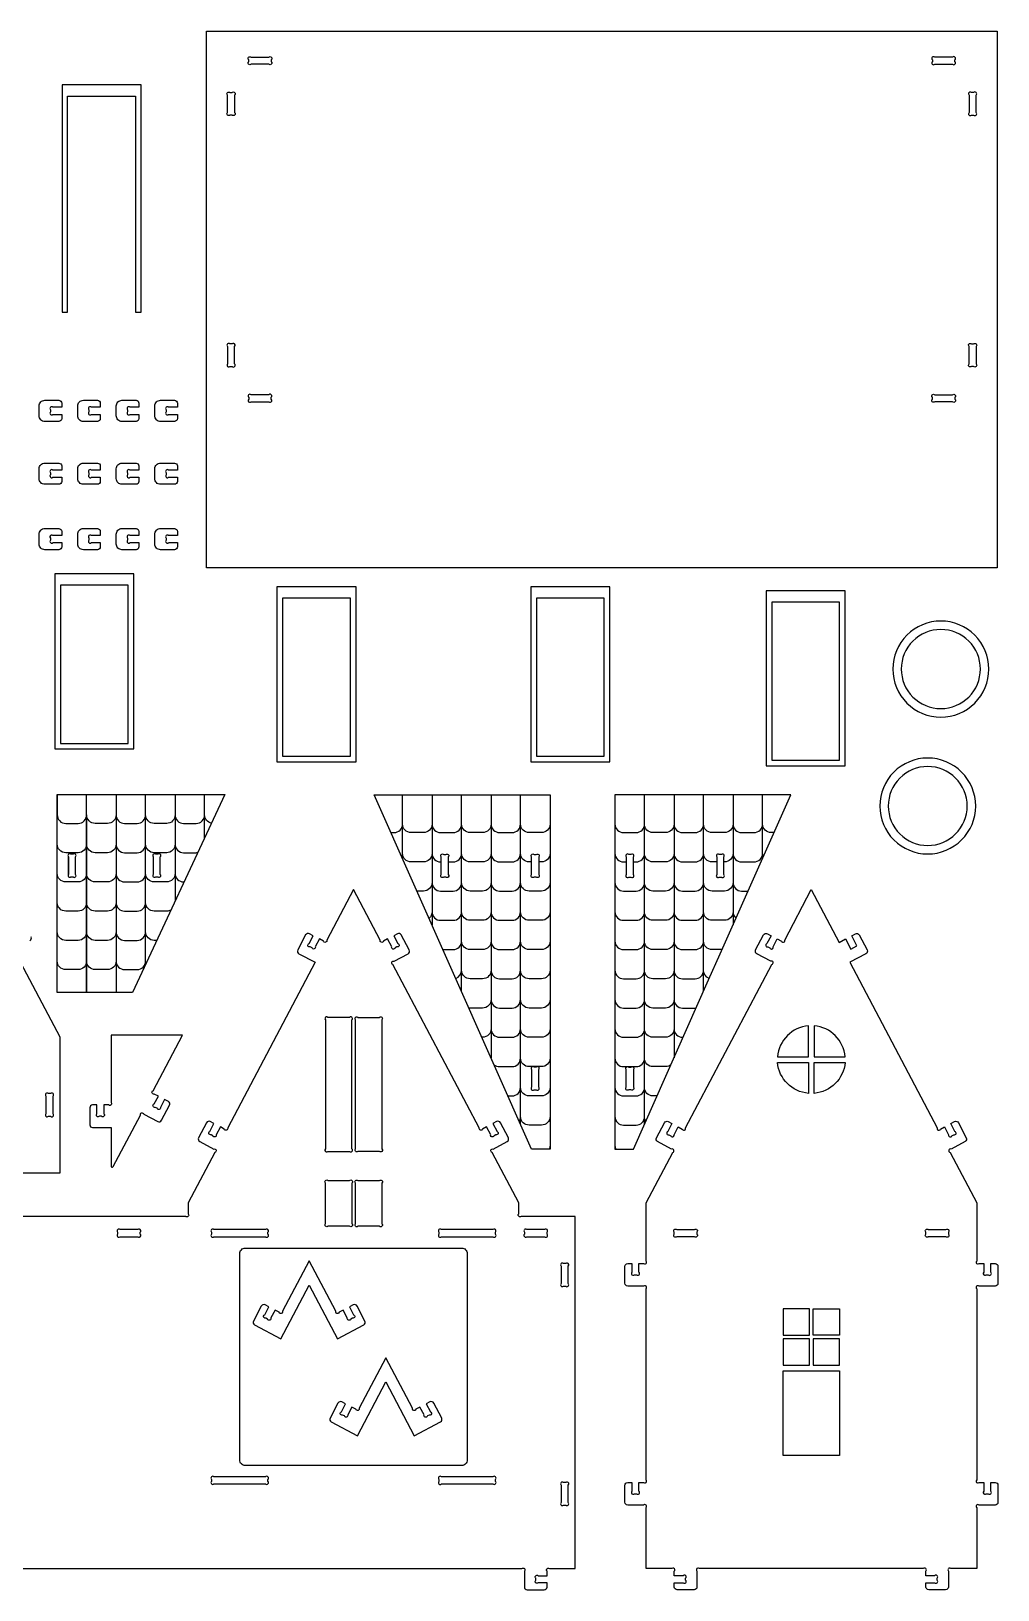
# Model space of a CAD drawing. Extents: x -74 to 95, y -57 to 54.
# Drawn here: x 27 to 95.5, y -57 to 53.4 of the extents above; entities that cross this region are included whole.
import ezdxf

# ---------------------------------------------------------------- set-up
doc = ezdxf.new("R2010")
doc.units = 0
doc.header["$MEASUREMENT"] = 0
doc.layers.add('LAYER1', color=18, linetype='CONTINUOUS')

msp = doc.modelspace()

# ---------------------------------------------------------------- linework, layer by layer
at = {"layer": 'LAYER1'}
for points in [[(95.44, 53.38), (95.44, 15.38), (39.44, 15.38), (39.44, 53.38)], [(29.62, 33.49), (29.62, 48.79), (34.42, 48.79), (34.42, 33.49), (34.82, 33.49), (34.82, 49.59), (29.22, 49.59), (29.22, 33.49)], [(34.31, 14.96), (28.71, 14.96), (28.71, 2.56), (34.31, 2.56)], [(33.91, 14.16), (29.11, 14.16), (29.11, 2.96), (33.91, 2.96)], [(50.04, 14.05), (44.44, 14.05), (44.44, 1.65), (50.04, 1.65)], [(49.64, 13.25), (44.84, 13.25), (44.84, 2.05), (49.64, 2.05)], [(68.01, 14.05), (62.41, 14.05), (62.41, 1.65), (68.01, 1.65)], [(67.61, 13.25), (62.81, 13.25), (62.81, 2.05), (67.61, 2.05)], [(84.67, 13.76), (79.07, 13.76), (79.07, 1.36), (84.67, 1.36)], [(84.27, 12.96), (79.47, 12.96), (79.47, 1.76), (84.27, 1.76)], [(40.74, -0.67), (34.21, -14.68), (29.68, -14.68), (28.88, -14.68), (28.88, -0.67)], [(62.47, -25.78), (51.33, -0.68), (63.77, -0.68), (63.77, -25.78)], [(75.81, -11.95), (80.82, -0.68), (68.37, -0.68), (68.37, -25.78), (69.67, -25.78), (75, -13.78)], [(82.15, -38.95), (82.15, -37.07), (80.27, -37.07), (80.27, -38.95)], [(82.4, -37.07), (84.27, -37.07), (84.27, -38.95), (82.4, -38.95)], [(80.27, -41.07), (82.15, -41.07), (82.15, -39.2), (80.27, -39.2)], [(84.27, -41.07), (84.27, -39.2), (82.4, -39.2), (82.4, -41.07)], [(84.27, -47.47), (80.27, -47.47), (80.27, -41.47), (84.27, -41.47)]]:
    msp.add_lwpolyline(points, close=True, dxfattribs=at)
for points in [[(42.61, 51.54), (43.86, 51.54, -1), (44.04, 51.36), (44.04, 51.22, -1), (43.86, 51.04), (42.61, 51.04, -1), (42.44, 51.22), (42.44, 51.36, -1)], [(91.01, 51.04), (92.26, 51.04, 1), (92.44, 51.22), (92.44, 51.36, 1), (92.26, 51.54), (91.01, 51.54, 1), (90.84, 51.36), (90.84, 51.22, 1)], [(41.44, 48.86), (41.44, 47.62, -1), (41.26, 47.44), (41.11, 47.44, -1), (40.94, 47.62), (40.94, 48.86, -1), (41.11, 49.04), (41.26, 49.04, -1)], [(93.44, 48.86), (93.44, 47.62, 1), (93.61, 47.44), (93.76, 47.44, 1), (93.94, 47.62), (93.94, 48.86, 1), (93.76, 49.04), (93.61, 49.04, 1)], [(40.94, 31.06), (40.94, 29.82, 1), (41.11, 29.64), (41.26, 29.64, 1), (41.44, 29.82), (41.44, 31.06, 1), (41.26, 31.24), (41.11, 31.24, 1)], [(93.94, 31.06), (93.94, 29.82, -1), (93.76, 29.64), (93.61, 29.64, -1), (93.44, 29.82), (93.44, 31.06, -1), (93.61, 31.24), (93.76, 31.24, -1)], [(42.61, 27.14), (43.86, 27.14, 1), (44.04, 27.32), (44.04, 27.46, 1), (43.86, 27.64), (42.61, 27.64, 1), (42.44, 27.46), (42.44, 27.32, 1)], [(92.26, 27.14), (91.01, 27.14, -1), (90.84, 27.32), (90.84, 27.46, -1), (91.01, 27.64), (92.26, 27.64, -1), (92.44, 27.46), (92.44, 27.32, -1)], [(29, 25.75), (28, 25.75, -0.414214), (27.6, 26.15), (27.6, 26.85, -0.414214), (28, 27.25), (29, 27.25, -0.414214), (29.2, 27.05), (29.2, 26.75), (28.58, 26.75, 1), (28.4, 26.57), (28.4, 26.43, 1), (28.58, 26.25), (29.2, 26.25), (29.2, 25.95, -0.414214)], [(31.73, 25.75), (30.73, 25.75, -0.414214), (30.33, 26.15), (30.33, 26.85, -0.414214), (30.73, 27.25), (31.73, 27.25, -0.414214), (31.93, 27.05), (31.93, 26.75), (31.31, 26.75, 1), (31.13, 26.57), (31.13, 26.43, 1), (31.31, 26.25), (31.93, 26.25), (31.93, 25.95, -0.414214)], [(34.46, 25.75), (33.46, 25.75, -0.414214), (33.06, 26.15), (33.06, 26.85, -0.414214), (33.46, 27.25), (34.46, 27.25, -0.414214), (34.66, 27.05), (34.66, 26.75), (34.04, 26.75, 1), (33.86, 26.57), (33.86, 26.43, 1), (34.04, 26.25), (34.66, 26.25), (34.66, 25.95, -0.414214)], [(37.19, 25.75), (36.19, 25.75, -0.414214), (35.79, 26.15), (35.79, 26.85, -0.414214), (36.19, 27.25), (37.19, 27.25, -0.414214), (37.39, 27.05), (37.39, 26.75), (36.77, 26.75, 1), (36.59, 26.57), (36.59, 26.43, 1), (36.77, 26.25), (37.39, 26.25), (37.39, 25.95, -0.414214)], [(29, 21.3), (28, 21.3, -0.414214), (27.6, 21.7), (27.6, 22.4, -0.414214), (28, 22.8), (29, 22.8, -0.414214), (29.2, 22.6), (29.2, 22.3), (28.58, 22.3, 1), (28.4, 22.12), (28.4, 21.97, 1), (28.58, 21.8), (29.2, 21.8), (29.2, 21.5, -0.414214)], [(31.73, 21.3), (30.73, 21.3, -0.414214), (30.33, 21.7), (30.33, 22.4, -0.414214), (30.73, 22.8), (31.73, 22.8, -0.414214), (31.93, 22.6), (31.93, 22.3), (31.31, 22.3, 1), (31.13, 22.12), (31.13, 21.97, 1), (31.31, 21.8), (31.93, 21.8), (31.93, 21.5, -0.414214)], [(34.46, 21.3), (33.46, 21.3, -0.414214), (33.06, 21.7), (33.06, 22.4, -0.414214), (33.46, 22.8), (34.46, 22.8, -0.414214), (34.66, 22.6), (34.66, 22.3), (34.04, 22.3, 1), (33.86, 22.12), (33.86, 21.97, 1), (34.04, 21.8), (34.66, 21.8), (34.66, 21.5, -0.414214)], [(37.19, 21.3), (36.19, 21.3, -0.414214), (35.79, 21.7), (35.79, 22.4, -0.414214), (36.19, 22.8), (37.19, 22.8, -0.414214), (37.39, 22.6), (37.39, 22.3), (36.77, 22.3, 1), (36.59, 22.12), (36.59, 21.97, 1), (36.77, 21.8), (37.39, 21.8), (37.39, 21.5, -0.414214)], [(29, 16.67), (28, 16.67, -0.414214), (27.6, 17.07), (27.6, 17.77, -0.414214), (28, 18.17), (29, 18.17, -0.414214), (29.2, 17.97), (29.2, 17.67), (28.58, 17.67, 1), (28.4, 17.49), (28.4, 17.35, 1), (28.58, 17.17), (29.2, 17.17), (29.2, 16.87, -0.414214)], [(31.73, 16.67), (30.73, 16.67, -0.414214), (30.33, 17.07), (30.33, 17.77, -0.414214), (30.73, 18.17), (31.73, 18.17, -0.414214), (31.93, 17.97), (31.93, 17.67), (31.31, 17.67, 1), (31.13, 17.49), (31.13, 17.35, 1), (31.31, 17.17), (31.93, 17.17), (31.93, 16.87, -0.414214)], [(34.46, 16.67), (33.46, 16.67, -0.414214), (33.06, 17.07), (33.06, 17.77, -0.414214), (33.46, 18.17), (34.46, 18.17, -0.414214), (34.66, 17.97), (34.66, 17.67), (34.04, 17.67, 1), (33.86, 17.49), (33.86, 17.35, 1), (34.04, 17.17), (34.66, 17.17), (34.66, 16.87, -0.414214)], [(37.19, 16.67), (36.19, 16.67, -0.414214), (35.79, 17.07), (35.79, 17.77, -0.414214), (36.19, 18.17), (37.19, 18.17, -0.414214), (37.39, 17.97), (37.39, 17.67), (36.77, 17.67, 1), (36.59, 17.49), (36.59, 17.35, 1), (36.77, 17.17), (37.39, 17.17), (37.39, 16.87, -0.414214)], [(91.44, 11.62, 0.414214), (88.04, 8.22, 0.414214), (91.44, 4.82, 0.414214), (94.84, 8.22, 0.414214)], [(91.44, 11.02, 0.414214), (88.64, 8.22, 0.414214), (91.44, 5.42, 0.414214), (94.24, 8.22, 0.414214)], [(90.51, 1.92, 0.414214), (87.12, -1.48, 0.414214), (90.51, -4.87, 0.414214), (93.91, -1.48, 0.414214)], [(90.51, 1.32, 0.414214), (87.72, -1.48, 0.414214), (90.51, -4.27, 0.414214), (93.31, -1.48, 0.414214)], [(29.68, -5.07), (29.68, -6.32, 1), (29.85, -6.49), (30, -6.49, 1), (30.18, -6.32), (30.18, -5.07, 1), (30, -4.89), (29.85, -4.89, 1)], [(35.68, -5.07), (35.68, -6.32, 1), (35.86, -6.49), (36, -6.49, 1), (36.18, -6.32), (36.18, -5.07, 1), (36, -4.89), (35.86, -4.89, 1)], [(56.57, -5.08), (56.57, -6.33, -1), (56.39, -6.51), (56.25, -6.51, -1), (56.07, -6.33), (56.07, -5.08, -1), (56.25, -4.91), (56.39, -4.91, -1)], [(62.97, -5.08), (62.97, -6.33, -1), (62.8, -6.51), (62.65, -6.51, -1), (62.47, -6.33), (62.47, -5.08, -1), (62.65, -4.91), (62.8, -4.91, -1)], [(69.17, -5.08), (69.17, -6.33, 1), (69.35, -6.51), (69.5, -6.51, 1), (69.67, -6.33), (69.67, -5.08, 1), (69.5, -4.91), (69.35, -4.91, 1)], [(75.58, -5.08), (75.58, -6.33, 1), (75.75, -6.51), (75.9, -6.51, 1), (76.08, -6.33), (76.08, -5.08, 1), (75.9, -4.91), (75.75, -4.91, 1)], [(84.99, -12.54), (91.18, -24.27, 1), (91.42, -24.35), (91.7, -24.2), (91.99, -24.75, 1), (92.23, -24.82), (92.36, -24.75, 1), (92.44, -24.52), (92.14, -23.96), (92.41, -23.82, -0.414214), (92.68, -23.91), (93.24, -24.97, -0.414214), (93.16, -25.24), (92.16, -25.76, 1), (92.09, -26), (93.98, -29.58), (93.98, -33.69, 1), (94.15, -33.87), (94.48, -33.87), (94.48, -34.49, 1), (94.65, -34.67), (94.8, -34.67, 1), (94.98, -34.49), (94.98, -33.87), (95.28, -33.87, -0.414214), (95.48, -34.07), (95.48, -35.27, -0.414214), (95.28, -35.47), (94.15, -35.47, 1), (93.98, -35.65), (93.98, -49.19, 1), (94.15, -49.37), (94.48, -49.37), (94.48, -49.99, 1), (94.65, -50.17), (94.8, -50.17, 1), (94.98, -49.99), (94.98, -49.37), (95.28, -49.37, -0.414214), (95.48, -49.57), (95.48, -50.77, -0.414214), (95.28, -50.97), (94.15, -50.97, 1), (93.98, -51.15), (93.98, -55.47), (92.15, -55.47, 1), (91.98, -55.65), (91.98, -56.77, -0.414214), (91.78, -56.97), (90.58, -56.97, -0.414214), (90.38, -56.77), (90.38, -56.47), (91, -56.47, 1), (91.18, -56.29), (91.18, -56.15, 1), (91, -55.97), (90.38, -55.97), (90.38, -55.65, 1), (90.2, -55.47), (74.35, -55.47, 1), (74.17, -55.65), (74.17, -56.77, -0.414214), (73.97, -56.97), (72.77, -56.97, -0.414214), (72.57, -56.77), (72.57, -56.47), (73.2, -56.47, 1), (73.37, -56.29), (73.37, -56.15, 1), (73.2, -55.97), (72.57, -55.97), (72.57, -55.65, 1), (72.4, -55.47), (70.57, -55.47), (70.57, -51.15, 1), (70.4, -50.97), (69.27, -50.97, -0.414214), (69.07, -50.77), (69.07, -49.57, -0.414214), (69.27, -49.37), (69.57, -49.37), (69.57, -49.99, 1), (69.75, -50.17), (69.9, -50.17, 1), (70.07, -49.99), (70.07, -49.37), (70.4, -49.37, 1), (70.57, -49.19), (70.57, -35.65, 1), (70.4, -35.47), (69.27, -35.47, -0.414214), (69.07, -35.27), (69.07, -34.07, -0.414214), (69.27, -33.87), (69.57, -33.87), (69.57, -34.49, 1), (69.75, -34.67), (69.9, -34.67, 1), (70.07, -34.49), (70.07, -33.87), (70.4, -33.87, 1), (70.57, -33.69), (70.57, -29.58), (72.46, -26, 1), (72.38, -25.76), (71.39, -25.24, -0.414214), (71.31, -24.97), (71.87, -23.91, -0.414214), (72.14, -23.82), (72.4, -23.96), (72.11, -24.52, 1), (72.19, -24.75), (72.32, -24.82, 1), (72.55, -24.75), (72.85, -24.2), (73.13, -24.35, 1), (73.37, -24.27), (79.48, -12.7, 1), (79.4, -12.46), (78.41, -11.94, -0.414214), (78.33, -11.67), (78.89, -10.6, -0.414214), (79.16, -10.52), (79.42, -10.66), (79.13, -11.21, 1), (79.2, -11.45), (79.33, -11.52, 1), (79.57, -11.44), (79.86, -10.89), (80.15, -11.04, 1), (80.39, -10.97), (82.27, -7.39), (84.24, -11.13), (84.68, -10.89), (85.06, -11.6), (85.5, -11.37), (85.13, -10.66), (85.39, -10.52, -0.414214), (85.66, -10.6), (86.22, -11.67, -0.414214), (86.14, -11.94)], [(47.87, -16.61), (47.87, -25.75, 1), (48.05, -25.93), (49.57, -25.93, 1), (49.75, -25.75), (49.75, -16.61, 1), (49.57, -16.44), (48.05, -16.44, 1)], [(51.87, -16.61), (51.87, -25.75, -1), (51.69, -25.93), (50.17, -25.93, -1), (50, -25.75), (50, -16.61, -1), (50.17, -16.44), (51.69, -16.44, -1)], [(82.07, -17.04, 0.366118), (79.88, -19.23), (82.07, -19.23)], [(82.47, -17.04), (82.47, -19.23), (84.66, -19.23, 0.366118)], [(32.69, -17.7), (32.69, -22.47, -1), (32.52, -22.64), (32.19, -22.64), (32.19, -23.27, -1), (32.02, -23.44), (31.87, -23.44, -1), (31.69, -23.27), (31.69, -22.64), (31.39, -22.64, 0.414214), (31.19, -22.84), (31.19, -24.04, 0.414214), (31.39, -24.24), (32.69, -24.24), (32.69, -26.97, 0.782614), (32.84, -27.01), (34.77, -23.36, -1), (35.01, -23.29), (36, -23.81, 0.414214), (36.27, -23.73), (36.83, -22.66, 0.414214), (36.75, -22.39), (36.48, -22.25), (36.19, -22.81, -1), (35.95, -22.88), (35.82, -22.81, -1), (35.75, -22.57), (36.04, -22.02), (35.75, -21.87, -1), (35.68, -21.63), (37.76, -17.7), (36.03, -17.7), (34.42, -17.7)], [(82.07, -21.82, -0.366118), (79.88, -19.63), (82.07, -19.63)], [(82.47, -21.82), (82.47, -19.63), (84.66, -19.63, -0.366118)], [(62.47, -20.13), (62.47, -21.38, 1), (62.65, -21.56), (62.8, -21.56, 1), (62.97, -21.38), (62.97, -20.13, 1), (62.8, -19.96), (62.65, -19.96, 1)], [(69.67, -20.13), (69.67, -21.38, -1), (69.5, -21.56), (69.35, -21.56, -1), (69.17, -21.38), (69.17, -20.13, -1), (69.35, -19.96), (69.5, -19.96, -1)], [(28.08, -22.02), (28.08, -23.27, 1), (28.26, -23.44), (28.41, -23.44, 1), (28.59, -23.27), (28.59, -22.02, 1), (28.41, -21.84), (28.26, -21.84, 1)], [(49.75, -28.17), (49.75, -31.05, -1), (49.57, -31.23), (48.05, -31.23, -1), (47.87, -31.05), (47.87, -28.17, -1), (48.05, -27.99), (49.57, -27.99, -1)], [(50.17, -27.99), (51.69, -27.99, -1), (51.87, -28.17), (51.87, -31.05, -1), (51.69, -31.23), (50.17, -31.23, -1), (50, -31.05), (50, -28.17, -1)], [(33.33, -31.97), (34.58, -31.97, 1), (34.76, -31.79), (34.76, -31.65, 1), (34.58, -31.47), (33.33, -31.47, 1), (33.16, -31.65), (33.16, -31.79, 1)], [(39.98, -31.97), (43.62, -31.97, 1), (43.8, -31.79), (43.8, -31.65, 1), (43.62, -31.47), (39.98, -31.47, 1), (39.8, -31.65), (39.8, -31.79, 1)], [(59.73, -31.47), (56.09, -31.47, 1), (55.91, -31.65), (55.91, -31.79, 1), (56.09, -31.97), (59.73, -31.97, 1), (59.91, -31.79), (59.91, -31.65, 1)], [(62.13, -31.97), (63.38, -31.97, 1), (63.56, -31.79), (63.56, -31.65, 1), (63.38, -31.47), (62.13, -31.47, 1), (61.96, -31.65), (61.96, -31.79, 1)], [(72.75, -31.47), (74, -31.47, -1), (74.17, -31.65), (74.17, -31.79, -1), (74, -31.97), (72.75, -31.97, -1), (72.57, -31.79), (72.57, -31.65, -1)], [(90.55, -31.47), (91.8, -31.47, -1), (91.98, -31.65), (91.98, -31.79, -1), (91.8, -31.97), (90.55, -31.97, -1), (90.38, -31.79), (90.38, -31.65, -1)], [(42.2, -32.77), (57.51, -32.77, -0.414214), (57.91, -33.17), (57.91, -47.77, -0.414214), (57.51, -48.17), (42.2, -48.17, -0.414214), (41.8, -47.77), (41.8, -33.17, -0.414214)], [(49.79, -37.73), (49.66, -37.8, -1), (49.42, -37.72), (49.13, -37.17), (48.84, -37.32, -1), (48.6, -37.25), (46.72, -33.67), (44.83, -37.25, -1), (44.59, -37.32), (44.3, -37.17), (44.01, -37.72, -1), (43.77, -37.8), (43.64, -37.73, -1), (43.57, -37.49), (43.86, -36.94), (43.6, -36.8, 0.414214), (43.33, -36.88), (42.77, -37.94, 0.414214), (42.85, -38.21), (44.71, -39.19), (46.72, -35.39), (48.73, -39.19), (50.58, -38.21, 0.414214), (50.67, -37.94), (50.11, -36.88, 0.414214), (49.84, -36.8), (49.57, -36.94), (49.86, -37.49, -1)], [(64.56, -34.05), (64.56, -35.29, 1), (64.73, -35.47), (64.88, -35.47, 1), (65.06, -35.29), (65.06, -34.05, 1), (64.88, -33.87), (64.73, -33.87, 1)], [(49.21, -44.66), (49.08, -44.6, -1), (49.01, -44.36), (49.3, -43.81), (49.03, -43.67, 0.414214), (48.76, -43.75), (48.2, -44.81, 0.414214), (48.28, -45.08), (50.14, -46.06), (52.15, -42.25), (54.16, -46.06), (56.02, -45.08, 0.414214), (56.1, -44.81), (55.54, -43.75, 0.414214), (55.27, -43.67), (55.01, -43.81), (55.3, -44.36, -1), (55.22, -44.6), (55.09, -44.66, -1), (54.85, -44.59), (54.56, -44.04), (54.28, -44.19, -1), (54.04, -44.12), (52.15, -40.54), (50.26, -44.12, -1), (50.03, -44.19), (49.74, -44.04), (49.45, -44.59, -1)], [(39.98, -49.47), (43.62, -49.47, 1), (43.8, -49.29), (43.8, -49.15, 1), (43.62, -48.97), (39.98, -48.97, 1), (39.8, -49.15), (39.8, -49.29, 1)], [(56.09, -49.47), (59.73, -49.47, 1), (59.91, -49.29), (59.91, -49.15, 1), (59.73, -48.97), (56.09, -48.97, 1), (55.91, -49.15), (55.91, -49.29, 1)], [(64.56, -49.55), (64.56, -50.79, 1), (64.73, -50.97), (64.88, -50.97, 1), (65.06, -50.79), (65.06, -49.55, 1), (64.88, -49.37), (64.73, -49.37, 1)]]:
    msp.add_lwpolyline(points, format="xyb", close=True, dxfattribs=at)
for points in [[(28.88, -0.67), (28.88, -2.11, 0.414214), (29.48, -2.71), (30.36, -2.71, 0.414214), (30.96, -2.11), (30.96, -0.67)], [(33.05, -0.67), (33.05, -2.11, -0.414214), (32.45, -2.71), (31.56, -2.71, -0.414214), (30.96, -2.11), (30.96, -0.67)], [(33.05, -0.67), (33.05, -2.11, 0.414214), (33.65, -2.71), (34.54, -2.71, 0.414214), (35.14, -2.11), (35.14, -0.67)], [(37.23, -0.67), (37.23, -2.11, -0.414214), (36.63, -2.71), (35.74, -2.71, -0.414214), (35.14, -2.11), (35.14, -0.67)], [(37.23, -0.67), (37.23, -2.11, 0.414214), (37.83, -2.71), (38.72, -2.71, 0.414214), (39.32, -2.11), (39.32, -0.67)], [(39.8, -2.69, -0.356178), (39.32, -2.11), (39.32, -0.67)], [(52.52, -3.36), (52.73, -3.36, 0.414214), (53.33, -2.76), (53.33, -0.68)], [(55.42, -0.68), (55.42, -2.76, -0.414214), (54.82, -3.36), (53.93, -3.36, -0.414214), (53.33, -2.76), (53.33, -0.68)], [(55.42, -0.68), (55.42, -2.76, 0.414214), (56.02, -3.36), (56.91, -3.36, 0.414214), (57.51, -2.76), (57.51, -0.68)], [(59.6, -0.68), (59.6, -2.76, -0.414214), (59, -3.36), (58.11, -3.36, -0.414214), (57.51, -2.76), (57.51, -0.68)], [(59.6, -0.68), (59.6, -2.76, 0.414214), (60.2, -3.36), (61.08, -3.36, 0.414214), (61.68, -2.76), (61.68, -0.68)], [(63.77, -0.68), (63.77, -2.76, -0.414214), (63.17, -3.36), (62.29, -3.36, -0.414214), (61.68, -2.76), (61.68, -0.68)], [(68.37, -0.68), (68.37, -2.76, 0.414214), (68.97, -3.36), (69.86, -3.36, 0.414214), (70.46, -2.76), (70.46, -0.68)], [(72.55, -0.68), (72.55, -2.76, -0.414214), (71.95, -3.36), (71.06, -3.36, -0.414214), (70.46, -2.76), (70.46, -0.68)], [(72.55, -0.68), (72.55, -2.76, 0.414214), (73.15, -3.36), (74.04, -3.36, 0.414214), (74.64, -2.76), (74.64, -0.68)], [(76.73, -0.68), (76.73, -2.76, -0.414214), (76.13, -3.36), (75.24, -3.36, -0.414214), (74.64, -2.76), (74.64, -0.68)], [(76.73, -0.68), (76.73, -2.76, 0.414214), (77.33, -3.36), (78.21, -3.36, 0.414214), (78.82, -2.76), (78.82, -0.68)], [(79.63, -3.36), (79.42, -3.36, -0.414214), (78.82, -2.76), (78.82, -0.68)], [(30.96, -2.11), (30.96, -4.18, -0.414214), (30.36, -4.78), (29.48, -4.78, -0.414214), (28.88, -4.18), (28.88, -2.11)], [(33.05, -2.11), (33.05, -4.18, -0.414214), (32.45, -4.78), (31.56, -4.78, -0.414214), (30.96, -4.18), (30.96, -2.11)], [(33.05, -2.11), (33.05, -4.18, 0.414214), (33.65, -4.78), (34.54, -4.78, 0.414214), (35.14, -4.18), (35.14, -2.11)], [(37.23, -2.11), (37.23, -4.18, -0.414214), (36.63, -4.78), (35.74, -4.78, -0.414214), (35.14, -4.18), (35.14, -2.11)], [(37.23, -2.11), (37.23, -4.18, 0.414214), (37.83, -4.78), (38.72, -4.78, 0.047441), (38.83, -4.77)], [(53.28, -5.07, 0.105656), (53.33, -4.83), (53.33, -2.76)], [(55.42, -2.76), (55.42, -4.83, -0.414214), (54.82, -5.43), (53.93, -5.43, -0.414214), (53.33, -4.83), (53.33, -2.76)], [(55.42, -2.76), (55.42, -4.83, 0.414214), (56.02, -5.43), (56.07, -5.43)], [(56.57, -5.43), (56.91, -5.43, 0.414214), (57.51, -4.83), (57.51, -2.76)], [(59.6, -2.76), (59.6, -4.83, -0.414214), (59, -5.43), (58.11, -5.43, -0.414214), (57.51, -4.83), (57.51, -2.76)], [(59.6, -2.76), (59.6, -4.83, 0.414214), (60.2, -5.43), (61.08, -5.43, 0.414214), (61.68, -4.83), (61.68, -2.76)], [(62.47, -5.43), (62.29, -5.43, -0.414214), (61.68, -4.83), (61.68, -2.76)], [(63.77, -2.76), (63.77, -4.83, -0.414214), (63.17, -5.43), (62.97, -5.43)], [(68.37, -2.76), (68.37, -4.83, 0.414214), (68.97, -5.43), (69.17, -5.43)], [(69.67, -5.43), (69.86, -5.43, 0.414214), (70.46, -4.83), (70.46, -2.76)], [(72.55, -2.76), (72.55, -4.83, -0.414214), (71.95, -5.43), (71.06, -5.43, -0.414214), (70.46, -4.83), (70.46, -2.76)], [(72.55, -2.76), (72.55, -4.83, 0.414214), (73.15, -5.43), (74.04, -5.43, 0.414214), (74.64, -4.83), (74.64, -2.76)], [(75.58, -5.43), (75.24, -5.43, -0.414214), (74.64, -4.83), (74.64, -2.76)], [(76.73, -2.76), (76.73, -4.83, -0.414214), (76.13, -5.43), (76.08, -5.43)], [(76.73, -2.76), (76.73, -4.83, 0.414214), (77.33, -5.43), (78.21, -5.43, 0.414214), (78.82, -4.83), (78.82, -2.76)], [(78.87, -5.07, -0.105656), (78.82, -4.83), (78.82, -2.76)], [(30.96, -4.18), (30.96, -6.25, -0.414214), (30.36, -6.85), (29.48, -6.85, -0.414214), (28.88, -6.25), (28.88, -4.18)], [(33.05, -4.18), (33.05, -6.25, -0.414214), (32.45, -6.85), (31.56, -6.85, -0.414214), (30.96, -6.25), (30.96, -4.18)], [(33.05, -4.18), (33.05, -6.25, 0.414214), (33.65, -6.85), (34.54, -6.85, 0.414214), (35.14, -6.25), (35.14, -4.18)], [(37.23, -4.18), (37.23, -6.25, -0.414214), (36.63, -6.85), (35.74, -6.85, -0.414214), (35.14, -6.25), (35.14, -4.18)], [(37.23, -4.18), (37.23, -6.25, 0.414214), (37.83, -6.85), (37.86, -6.85)], [(55.42, -4.83), (55.42, -6.9, -0.414214), (54.82, -7.5), (54.36, -7.5)], [(55.42, -4.83), (55.42, -6.9, 0.414214), (56.02, -7.5), (56.91, -7.5, 0.414214), (57.51, -6.9), (57.51, -4.83)], [(59.6, -4.83), (59.6, -6.9, -0.414214), (59, -7.5), (58.11, -7.5, -0.414214), (57.51, -6.9), (57.51, -4.83)], [(59.6, -4.83), (59.6, -6.9, 0.414214), (60.2, -7.5), (61.08, -7.5, 0.414214), (61.68, -6.9), (61.68, -4.83)], [(63.77, -4.83), (63.77, -6.9, -0.414214), (63.17, -7.5), (62.29, -7.5, -0.414214), (61.68, -6.9), (61.68, -4.83)], [(68.37, -4.83), (68.37, -6.9, 0.414214), (68.97, -7.5), (69.86, -7.5, 0.414214), (70.46, -6.9), (70.46, -4.83)], [(72.55, -4.83), (72.55, -6.9, -0.414214), (71.95, -7.5), (71.06, -7.5, -0.414214), (70.46, -6.9), (70.46, -4.83)], [(72.55, -4.83), (72.55, -6.9, 0.414214), (73.15, -7.5), (74.04, -7.5, 0.414214), (74.64, -6.9), (74.64, -4.83)], [(76.73, -4.83), (76.73, -6.9, -0.414214), (76.13, -7.5), (75.24, -7.5, -0.414214), (74.64, -6.9), (74.64, -4.83)], [(76.73, -4.83), (76.73, -6.9, 0.414214), (77.33, -7.5), (77.79, -7.5)], [(30.96, -6.25), (30.96, -8.32, -0.414214), (30.36, -8.92), (29.48, -8.92, -0.414214), (28.88, -8.32), (28.88, -6.25)], [(33.05, -6.25), (33.05, -8.32, -0.414214), (32.45, -8.92), (31.56, -8.92, -0.414214), (30.96, -8.32), (30.96, -6.25)], [(33.05, -6.25), (33.05, -8.32, 0.414214), (33.65, -8.92), (34.54, -8.92, 0.414214), (35.14, -8.32), (35.14, -6.25)], [(36.93, -8.84, -0.13254), (36.63, -8.92), (35.74, -8.92, -0.414214), (35.14, -8.32), (35.14, -6.25)], [(15.33, -55.47), (61.78, -55.47, -1), (61.96, -55.65), (61.96, -56.77, 0.414214), (62.16, -56.97), (63.36, -56.97, 0.414214), (63.56, -56.77), (63.56, -56.47), (62.93, -56.47, -1), (62.76, -56.29), (62.76, -56.15, -1), (62.93, -55.97), (63.56, -55.97), (63.56, -55.65, -1), (63.73, -55.47), (65.56, -55.47), (65.56, -30.53), (61.73, -30.53, -1), (61.56, -30.35), (61.56, -29.58), (59.67, -26, -1), (59.74, -25.76), (60.74, -25.24, 0.414214), (60.82, -24.97), (60.26, -23.91, 0.414214), (59.99, -23.82), (59.73, -23.96), (60.02, -24.52, -1), (59.94, -24.75), (59.81, -24.82, -1), (59.57, -24.75), (59.28, -24.2), (59, -24.35, -1), (58.76, -24.27), (52.65, -12.7, -1), (52.73, -12.46), (53.72, -11.94, 0.414214), (53.8, -11.67), (53.24, -10.6, 0.414214), (52.97, -10.52), (52.71, -10.66), (53, -11.21, -1), (52.93, -11.45), (52.8, -11.52, -1), (52.56, -11.44), (52.27, -10.89), (51.98, -11.04, -1), (51.74, -10.97), (49.86, -7.39), (47.97, -10.97, -1), (47.73, -11.04), (47.44, -10.89), (47.15, -11.44, -1), (46.92, -11.52), (46.79, -11.45, -1), (46.71, -11.21), (47, -10.66), (46.74, -10.52, 0.414214), (46.47, -10.6), (45.91, -11.67, 0.414214), (45.99, -11.94), (47.14, -12.54), (40.95, -24.27, -1), (40.71, -24.35), (40.43, -24.2), (40.14, -24.75, -1), (39.9, -24.82), (39.77, -24.75, -1), (39.69, -24.52), (39.98, -23.96), (39.72, -23.82, 0.414214), (39.45, -23.91), (38.89, -24.97, 0.414214), (38.97, -25.24), (39.97, -25.76, -1), (40.04, -26), (38.15, -29.58), (38.15, -30.35, -1), (37.98, -30.53), (11.56, -30.53)], [(55.42, -6.9), (55.42, -8.97, -0.218341), (55.21, -9.42)], [(55.42, -6.9), (55.42, -8.97, 0.414214), (56.02, -9.57), (56.91, -9.57, 0.414214), (57.51, -8.97), (57.51, -6.9)], [(59.6, -6.9), (59.6, -8.97, -0.414214), (59, -9.57), (58.11, -9.57, -0.414214), (57.51, -8.97), (57.51, -6.9)], [(59.6, -6.9), (59.6, -8.97, 0.414214), (60.2, -9.57), (61.08, -9.57, 0.414214), (61.68, -8.97), (61.68, -6.9)], [(63.77, -6.9), (63.77, -8.97, -0.414214), (63.17, -9.57), (62.29, -9.57, -0.414214), (61.68, -8.97), (61.68, -6.9)], [(68.37, -6.9), (68.37, -8.97, 0.414214), (68.97, -9.57), (69.86, -9.57, 0.414214), (70.46, -8.97), (70.46, -6.9)], [(72.55, -6.9), (72.55, -8.97, -0.414214), (71.95, -9.57), (71.06, -9.57, -0.414214), (70.46, -8.97), (70.46, -6.9)], [(72.55, -6.9), (72.55, -8.97, 0.414214), (73.15, -9.57), (74.04, -9.57, 0.414214), (74.64, -8.97), (74.64, -6.9)], [(76.73, -6.9), (76.73, -8.97, -0.414214), (76.13, -9.57), (75.24, -9.57, -0.414214), (74.64, -8.97), (74.64, -6.9)], [(76.73, -6.9), (76.73, -8.97, 0.218341), (76.94, -9.42)], [(30.96, -8.32), (30.96, -10.39, -0.414214), (30.36, -10.99), (29.48, -10.99, -0.414214), (28.88, -10.39), (28.88, -8.32)], [(33.05, -8.32), (33.05, -10.39, -0.414214), (32.45, -10.99), (31.56, -10.99, -0.414214), (30.96, -10.39), (30.96, -8.32)], [(33.05, -8.32), (33.05, -10.39, 0.414214), (33.65, -10.99), (34.54, -10.99, 0.414214), (35.14, -10.39), (35.14, -8.32)], [(35.93, -10.99), (35.74, -10.99, -0.414214), (35.14, -10.39), (35.14, -8.32)], [(56.19, -11.64), (56.91, -11.64, 0.414214), (57.51, -11.04), (57.51, -8.97)], [(59.6, -8.97), (59.6, -11.04, -0.414214), (59, -11.64), (58.11, -11.64, -0.414214), (57.51, -11.04), (57.51, -8.97)], [(59.6, -8.97), (59.6, -11.04, 0.414214), (60.2, -11.64), (61.08, -11.64, 0.414214), (61.68, -11.04), (61.68, -8.97)], [(63.77, -8.97), (63.77, -11.04, -0.414214), (63.17, -11.64), (62.29, -11.64, -0.414214), (61.68, -11.04), (61.68, -8.97)], [(68.37, -8.97), (68.37, -11.04, 0.414214), (68.97, -11.64), (69.86, -11.64, 0.414214), (70.46, -11.04), (70.46, -8.97)], [(72.55, -8.97), (72.55, -11.04, -0.414214), (71.95, -11.64), (71.06, -11.64, -0.414214), (70.46, -11.04), (70.46, -8.97)], [(72.55, -8.97), (72.55, -11.04, 0.414214), (73.15, -11.64), (74.04, -11.64, 0.414214), (74.64, -11.04), (74.64, -8.97)], [(75.95, -11.64), (75.24, -11.64, -0.414214), (74.64, -11.04), (74.64, -8.97)], [(26.95, -11.01, 0.414214), (27.03, -10.74)], [(30.96, -10.39), (30.96, -12.46, -0.414214), (30.36, -13.06), (29.48, -13.06, -0.414214), (28.88, -12.46), (28.88, -10.39)], [(33.05, -10.39), (33.05, -12.46, -0.414214), (32.45, -13.06), (31.56, -13.06, -0.414214), (30.96, -12.46), (30.96, -10.39)], [(33.05, -10.39), (33.05, -12.46, 0.414214), (33.65, -13.06), (34.54, -13.06, 0.414214), (35.14, -12.46), (35.14, -10.39)], [(35.16, -12.63, -0.0694), (35.14, -12.46), (35.14, -10.39)], [(17.08, -27.44), (29.09, -27.44), (29.09, -17.85), (25.88, -11.77, -1)], [(57.1, -13.68, 0.321306), (57.51, -13.11), (57.51, -11.04)], [(59.6, -11.04), (59.6, -13.11, -0.414214), (59, -13.71), (58.11, -13.71, -0.414214), (57.51, -13.11), (57.51, -11.04)], [(59.6, -11.04), (59.6, -13.11, 0.414214), (60.2, -13.71), (61.08, -13.71, 0.414214), (61.68, -13.11), (61.68, -11.04)], [(63.77, -11.04), (63.77, -13.11, -0.414214), (63.17, -13.71), (62.29, -13.71, -0.414214), (61.68, -13.11), (61.68, -11.04)], [(68.37, -11.04), (68.37, -13.11, 0.414214), (68.97, -13.71), (69.86, -13.71, 0.414214), (70.46, -13.11), (70.46, -11.04)], [(72.55, -11.04), (72.55, -13.11, -0.414214), (71.95, -13.71), (71.06, -13.71, -0.414214), (70.46, -13.11), (70.46, -11.04)], [(72.55, -11.04), (72.55, -13.11, 0.414214), (73.15, -13.71), (74.04, -13.71, 0.414214), (74.64, -13.11), (74.64, -11.04)], [(75.05, -13.68, -0.321306), (74.64, -13.11), (74.64, -11.04)], [(28.89, -14.68, -0.062017), (28.88, -14.53), (28.88, -12.46)], [(30.96, -12.46), (30.96, -14.53, -0.062017), (30.95, -14.68)], [(30.98, -14.68, -0.062017), (30.96, -14.53), (30.96, -12.46)], [(33.05, -12.46), (33.05, -14.53, -0.062017), (33.03, -14.68)], [(33.05, -12.46), (33.05, -14.53, 0.062017), (33.07, -14.68)], [(59.6, -13.11), (59.6, -15.18, -0.414214), (59, -15.78), (58.11, -15.78, -0.031775), (58.03, -15.78)], [(59.6, -13.11), (59.6, -15.18, 0.414214), (60.2, -15.78), (61.08, -15.78, 0.414214), (61.68, -15.18), (61.68, -13.11)], [(63.77, -13.11), (63.77, -15.18, -0.414214), (63.17, -15.78), (62.29, -15.78, -0.414214), (61.68, -15.18), (61.68, -13.11)], [(68.37, -13.11), (68.37, -15.18, 0.414214), (68.97, -15.78), (69.86, -15.78, 0.414214), (70.46, -15.18), (70.46, -13.11)], [(72.55, -13.11), (72.55, -15.18, -0.414214), (71.95, -15.78), (71.06, -15.78, -0.414214), (70.46, -15.18), (70.46, -13.11)], [(72.55, -13.11), (72.55, -15.18, 0.414214), (73.15, -15.78), (74.04, -15.78, 0.031775), (74.11, -15.78)], [(59.6, -15.18), (59.6, -17.25, -0.414214), (59, -17.85), (58.95, -17.85)], [(59.6, -15.18), (59.6, -17.25, 0.414214), (60.2, -17.85), (61.08, -17.85, 0.414214), (61.68, -17.25), (61.68, -15.18)], [(63.77, -15.18), (63.77, -17.25, -0.414214), (63.17, -17.85), (62.29, -17.85, -0.414214), (61.68, -17.25), (61.68, -15.18)], [(68.37, -15.18), (68.37, -17.25, 0.414214), (68.97, -17.85), (69.86, -17.85, 0.414214), (70.46, -17.25), (70.46, -15.18)], [(72.55, -15.18), (72.55, -17.25, -0.414214), (71.95, -17.85), (71.06, -17.85, -0.414214), (70.46, -17.25), (70.46, -15.18)], [(72.55, -15.18), (72.55, -17.25, 0.414214), (73.15, -17.85), (73.19, -17.85)], [(59.81, -19.79, 0.175964), (60.2, -19.93), (61.08, -19.93, 0.414214), (61.68, -19.33), (61.68, -17.25)], [(63.77, -17.25), (63.77, -19.33, -0.414214), (63.17, -19.93), (62.29, -19.93, -0.414214), (61.68, -19.33), (61.68, -17.25)], [(68.37, -17.25), (68.37, -19.33, 0.414214), (68.97, -19.93), (69.86, -19.93, 0.414214), (70.46, -19.33), (70.46, -17.25)], [(72.33, -19.79, -0.175964), (71.95, -19.93), (71.06, -19.93, -0.414214), (70.46, -19.33), (70.46, -17.25)], [(60.79, -22), (61.08, -22, 0.414214), (61.68, -21.4), (61.68, -19.33)], [(63.77, -19.33), (63.77, -21.4, -0.414214), (63.17, -22), (62.29, -22, -0.414214), (61.68, -21.4), (61.68, -19.33)], [(68.37, -19.33), (68.37, -21.4, 0.414214), (68.97, -22), (69.86, -22, 0.414214), (70.46, -21.4), (70.46, -19.33)], [(71.35, -22), (71.06, -22, -0.414214), (70.46, -21.4), (70.46, -19.33)], [(61.59, -23.79, 0.143371), (61.68, -23.47), (61.68, -21.4)], [(63.77, -21.4), (63.77, -23.47, -0.414214), (63.17, -24.07), (62.29, -24.07, -0.414214), (61.68, -23.47), (61.68, -21.4)], [(68.37, -21.4), (68.37, -23.47, 0.414214), (68.97, -24.07), (69.86, -24.07, 0.414214), (70.46, -23.47), (70.46, -21.4)], [(70.56, -23.79, -0.143371), (70.46, -23.47), (70.46, -21.4)], [(63.77, -23.47), (63.77, -25.54, -0.10326), (63.72, -25.78)], [(68.37, -23.47), (68.37, -25.54, 0.10326), (68.42, -25.78)]]:
    msp.add_lwpolyline(points, format="xyb", dxfattribs=at)
for points in [[(39.32, -3.72), (39.32, -2.11)], [(29.68, -6.32), (29.68, -5.07)], [(30, -4.89), (29.85, -4.89)], [(30.18, -6.32), (30.18, -5.07)], [(53.33, -5.19), (53.33, -4.83)], [(53.33, -5.19), (53.33, -4.83)], [(78.82, -5.19), (78.82, -4.83)], [(78.82, -5.19), (78.82, -4.83)], [(29.85, -6.49), (30, -6.49)], [(37.23, -6.25), (37.23, -8.2)], [(37.23, -6.25), (37.23, -8.2)], [(55.42, -8.97), (55.42, -9.89)], [(55.42, -8.97), (55.42, -9.89)], [(76.73, -8.97), (76.73, -9.89)], [(76.73, -8.97), (76.73, -9.89)], [(35.14, -12.68), (35.14, -12.46)], [(35.14, -12.68), (35.14, -12.46)], [(57.51, -14.6), (57.51, -13.11)], [(57.51, -14.6), (57.51, -13.11)], [(74.64, -14.6), (74.64, -13.11)], [(74.64, -14.6), (74.64, -13.11)], [(59.6, -17.25), (59.6, -19.3)], [(59.6, -17.25), (59.6, -19.3)], [(72.55, -17.25), (72.55, -19.3)], [(72.55, -17.25), (72.55, -19.3)], [(61.68, -24.01), (61.68, -23.47)], [(61.68, -24.01), (61.68, -23.47)], [(70.46, -24.01), (70.46, -23.47)], [(70.46, -24.01), (70.46, -23.47)], [(63.77, -25.54), (63.77, -25.78)], [(68.37, -25.54), (68.37, -25.78)]]:
    msp.add_lwpolyline(points, dxfattribs=at)

doc.saveas('drawing.dxf')
